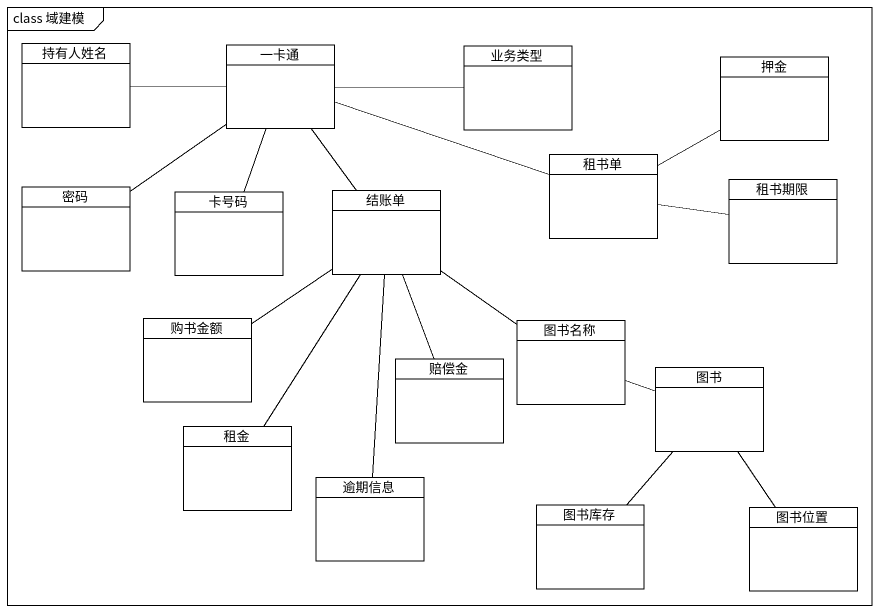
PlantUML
@startuml
mainframe class 域建模
hide circle
hide empty members
class 持有人姓名
class 一卡通
class 业务类型
class 押金
class 租书单
class 密码
class 卡号码
class 结账单
class 租书期限
class 购书金额
class 图书名称
class 赔偿金
class 图书
class 租金
class 逾期信息
class 图书库存
class 图书位置
持有人姓名 -right- 一卡通
一卡通 -right- 业务类型
一卡通 -right- 租书单
一卡通 -- 卡号码
一卡通 -- 结账单
租书单 -right- 押金
租书单 -right- 租书期限
密码 -up- 一卡通
结账单 -- 购书金额
结账单 -- 图书名称
结账单 -- 赔偿金
结账单 -- 租金
结账单 -- 逾期信息
图书 -left- 图书名称
图书 -- 图书库存
图书 -- 图书位置
@enduml
